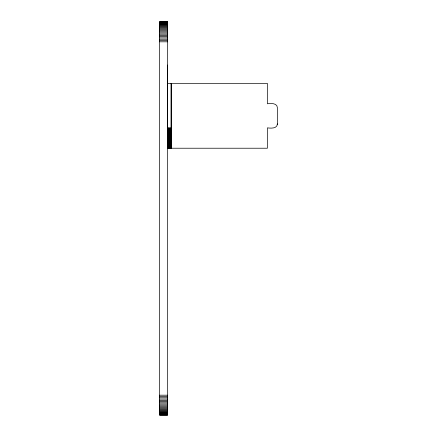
<?xml version="1.0" encoding="UTF-8"?>
<svg xmlns="http://www.w3.org/2000/svg" width="437" height="437" viewBox="0 0 437 437"><rect width="100%" height="100%" fill="white"/><g stroke="black" fill="none" stroke-linecap="round" stroke-linejoin="round"><path stroke-width="0.66" d="M167.753 148.225L167.753 128.041M167.95 148.225L167.95 128.041M169.927 148.225L169.927 128.041M167.59 148.225L267.411 148.225L267.411 127.861C270.645 128.298 277.298 128.811 277.397 123.868L277.397 107.775C277.298 102.832 270.645 103.35 267.411 103.782L267.411 83.418L167.59 83.418M277.353 124.436L277.397 123.868M159.603 21.894L167.59 21.894M159.603 22.019L167.59 22.019M159.603 22.232L167.59 22.232M159.603 22.533L167.59 22.533M159.603 22.91L167.59 22.91M159.603 23.369L167.59 23.369M159.603 23.909L167.59 23.909M159.603 24.527L167.59 24.527M159.603 25.215L167.59 25.215M159.603 25.974L167.59 25.974M159.603 26.804L167.59 26.804M159.603 27.695L167.59 27.695M159.603 28.651L167.59 28.651M159.603 29.661L167.59 29.661M159.603 30.721L167.59 30.721M159.603 31.83L167.59 31.83M159.603 32.983L167.59 32.983M159.603 34.173L167.59 34.173M159.603 35.397L167.59 35.397M159.603 36.648L167.59 36.648M159.603 37.921L167.59 37.921M159.603 39.21L167.59 39.21M159.603 40.51L167.59 40.51M159.603 41.815L167.59 41.815M171.014 128.041L167.611 128.041L167.59 65.026M159.603 395.185L167.59 395.185M159.603 396.49L167.59 396.49M159.603 397.79L167.59 397.79M159.603 399.079L167.59 399.079M159.603 400.352L167.59 400.352M159.603 401.603L167.59 401.603M159.603 402.827L167.59 402.827M159.603 404.017L167.59 404.017M159.603 405.17L167.59 405.17M159.603 406.279L167.59 406.279M159.603 407.339L167.59 407.339M159.603 408.349L167.59 408.349M159.603 409.305L167.59 409.305M159.603 410.196L167.59 410.196M159.603 411.026L167.59 411.026M159.603 411.785L167.59 411.785M159.603 412.473L167.59 412.473M159.603 413.091L167.59 413.091M159.603 413.631L167.59 413.631M159.603 414.09L167.59 414.09M159.603 414.467L167.59 414.467M159.603 414.768L167.59 414.768M159.603 414.981L167.59 414.981M171.583 83.418L171.583 148.225M171.014 83.418L171.014 148.225M170.457 128.041L170.457 148.225M169.425 128.041L169.425 148.225M168.966 128.041L168.966 148.225M168.567 128.041L168.567 148.225M168.223 128.041L168.223 148.225M167.59 21.85L159.603 21.85L159.603 415.15L167.59 415.15L167.59 21.85"/></g></svg>
